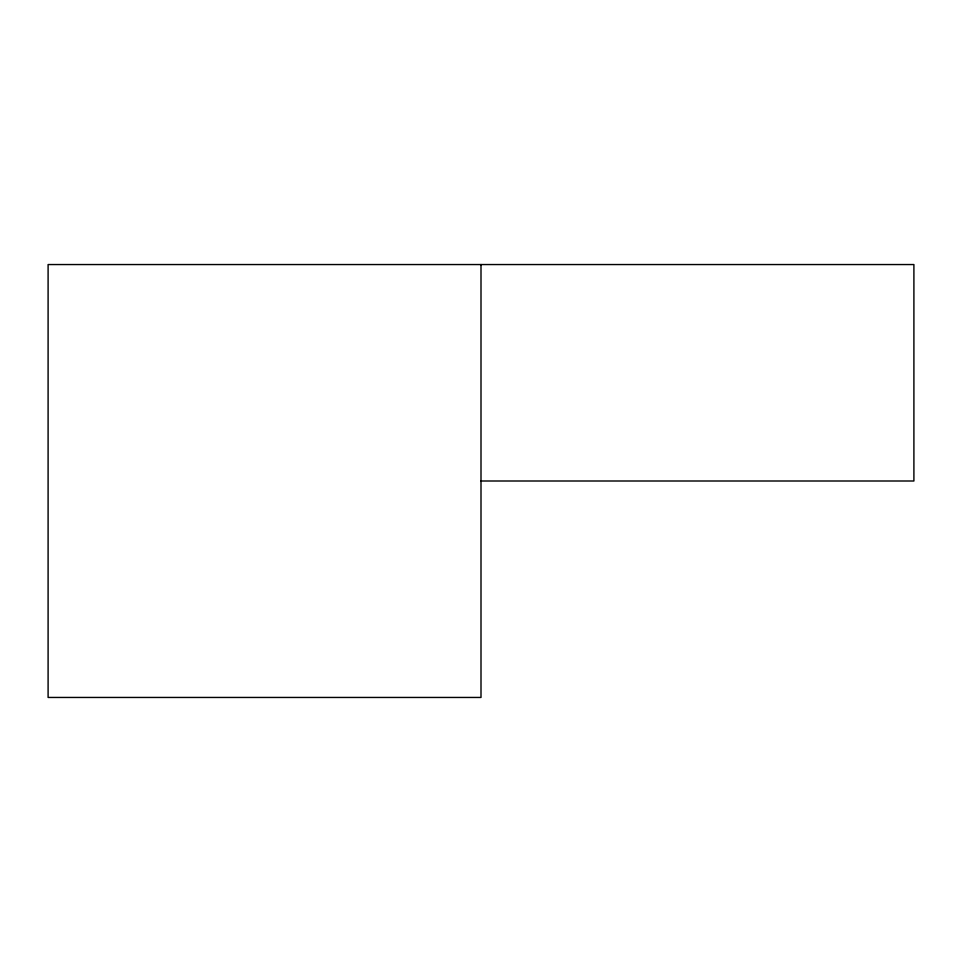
<?xml version="1.0" encoding="UTF-8"?>
<svg xmlns="http://www.w3.org/2000/svg" width="962" height="962" viewBox="0 0 962 962"><rect width="100%" height="100%" fill="white"/><g stroke="black" fill="none" stroke-linecap="round" stroke-linejoin="round"><path stroke-width="1.44" d="M481 481L913.9 481L913.9 264.55L48.1 264.55L48.1 697.45L481 697.45L481 264.55"/></g></svg>
